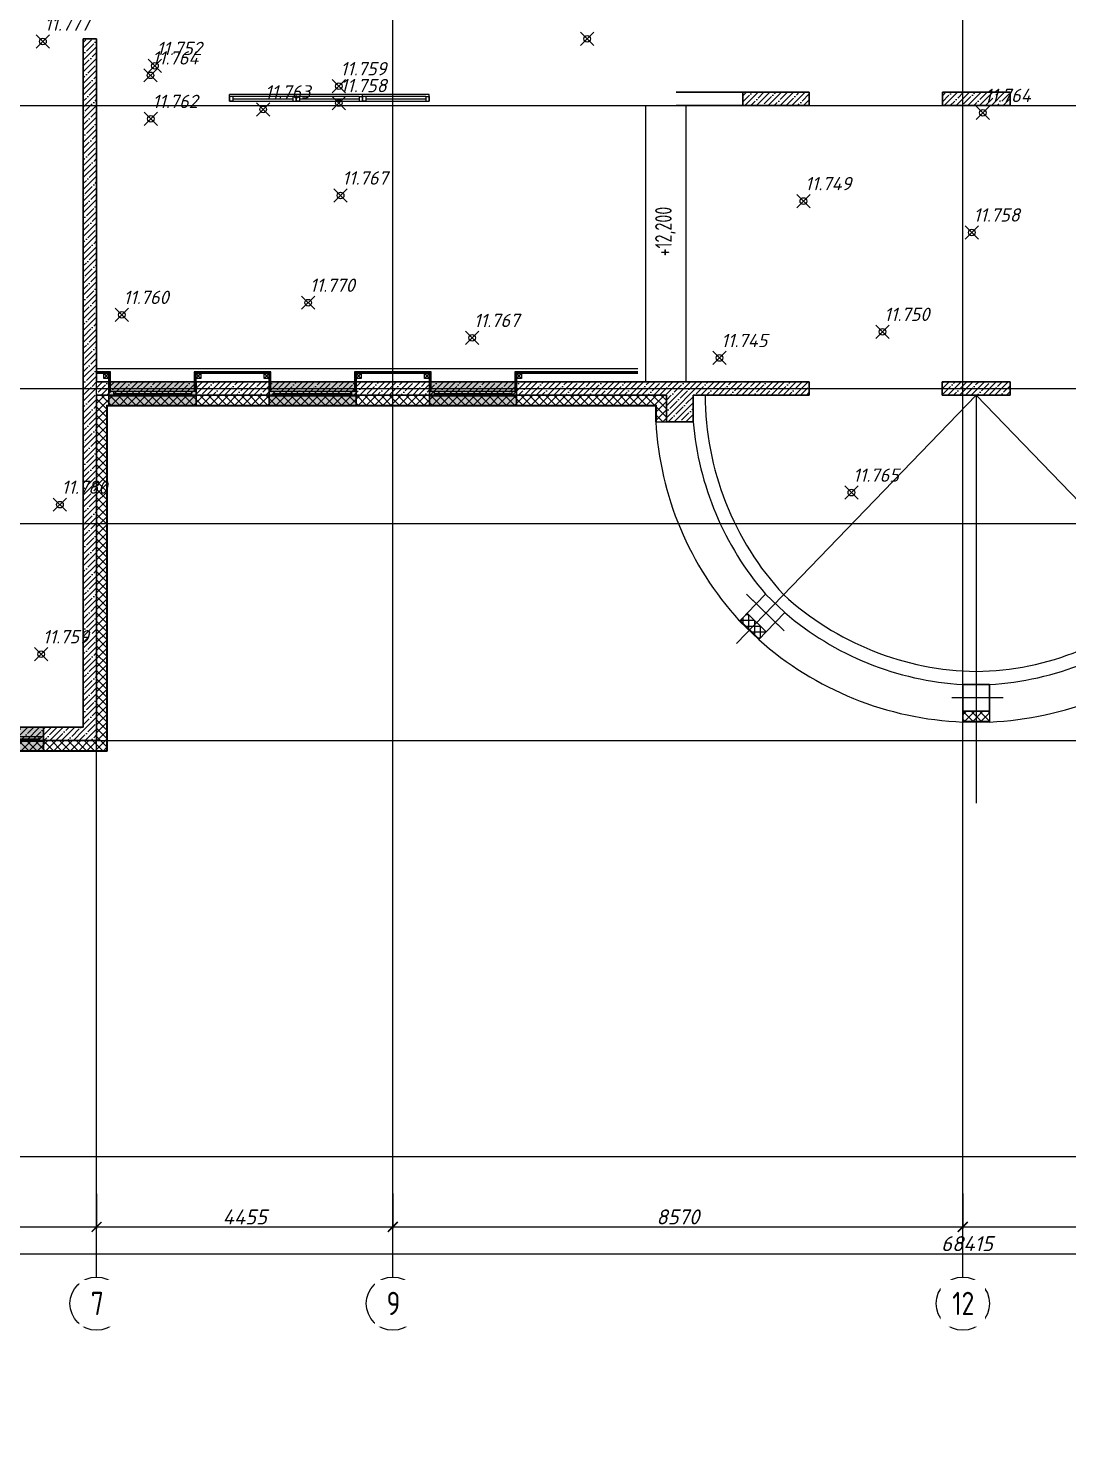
# Model space of a CAD drawing. Header units: millimetres. Extents: x -2 to 546, y 0 to 356.
# Drawn here: x 494.67 to 510.29, y 242.24 to 263.58 of the extents above; entities that cross this region are included whole.
import ezdxf
from ezdxf import colors
from ezdxf.entities.mleader import LeaderData, LeaderLine
from ezdxf.math import Vec2, Vec3

# ---------------------------------------------------------------- set-up
doc = ezdxf.new("R2010")
doc.units = ezdxf.units.MM
doc.header["$PDMODE"] = 35
doc.header["$PDSIZE"] = 0.1
doc.linetypes.add('CENTER', pattern=[2, 1.25, -0.25, 0.25, -0.25])
for name, color, linetype, lineweight in [('_0', 250, 'Continuous', 9), ('АР_Навесной фасад', 147, 'Continuous', 5), ('АР_Окна БЛОК', 250, 'Continuous', 13), ('АР_Оси', 195, 'Continuous', 9), ('АР_Оси размеры', 164, 'Continuous', 9), ('АР_Отметки', 250, 'Continuous', 15), ('АР_Подоконники', 163, 'Continuous', 9), ('АР_Сущ Несущая стена', 216, 'Continuous', 30), ('АР_тонкая линия', 250, 'Continuous', 0), ('АР_Утеплитель', 250, 'Continuous', 9), ('АР_Штриховка монолит', 250, 'Continuous', 9)]:
    doc.layers.add(name, color=color, linetype=linetype, lineweight=lineweight)
for name, color, linetype in [('Пикет', 7, 'Continuous'), ('ТХ ОБОРУДОВАНИЕ', 250, 'Continuous'), ('ТХ_подиум скрыть', 7, 'Continuous')]:
    doc.layers.add(name, color=color, linetype=linetype)
doc.styles.add('ISOCPEUR', font='isocpeur.ttf', dxfattribs={"width": 0.7})
doc.styles.add('ГОСТ 2.304', font='isocpeur.ttf', dxfattribs={"width": 0.7})
doc.styles.add('Мой', font='isocpeui.ttf')
doc.dimstyles.new('Размер в модели', dxfattribs={"dimscale": 0.5, "dimtxt": 0.45, "dimasz": 0.3, "dimexe": 0.05, "dimexo": 0.05, "dimgap": 0.07, "dimtad": 1, "dimdec": 0, "dimlfac": 1000, "dimzin": 1, "dimdsep": 46, "dimtxsty": 'Мой', "dimblk": 'ARCHTICK', "dimcen": 0, "dimdle": 0.05, "dimclrd": 7, "dimclre": 7, "dimclrt": 7, "dimadec": 7, "dimazin": 0, "dimtfac": 1, "dimtdec": 0, "dimtmove": 0, "dimatfit": 3, "dimfxl": 1, "dimfxlon": 1, "dimtolj": 1, "dimtzin": 9, "dimlwd": 13, "dimlwe": -1, "dimarcsym": 1})
pattern_1 = [(45, (279.56179, 191.4235), (-0.08838835, 0.08838835), []), (45, (279.65018, 191.4235), (-0.08838835, 0.08838835), [0.15625, -0.03125, 0, -0.03125])]
pattern_2 = [(45, (551.438105, 191.4235), (-0.06187184, 0.06187184), []), (135, (551.438105, 191.4235), (-0.06187184, -0.06187184), [])]

# ---------------------------------------------------------------- blocks, each defined once
blk = doc.blocks.new('витраж класс')
at = {"layer": 'ТХ ОБОРУДОВАНИЕ', "linetype": 'Continuous', "lineweight": 15}
for p, q in [((971279, -132904), (970279, -132904)), ((970279, -132930), (970279, -132904)), ((970279, -132930), (970279, -133004)), ((970329, -132930), (970279, -132930)), ((970279, -133004), (970279, -132930)), ((970329, -132930), (970329, -133004)), ((971229, -132930), (970329, -132930)), ((971229, -132930), (971279, -132930)), ((971229, -132930), (971229, -133004)), ((971279, -132930), (971279, -132904)), ((971279, -132930), (971279, -133004)), ((971279, -133004), (971279, -132930)), ((970329, -133004), (970279, -133004)), ((970279, -133004), (971279, -133004)), ((970329, -132967), (971229, -132967)), ((970329, -133004), (971229, -133004)), ((971229, -133004), (971279, -133004))]:
    blk.add_line(p, q, dxfattribs=at)
blk = doc.blocks.new('_ArchTick')
at = {"color": 0, "linetype": 'ByBlock', "const_width": 0.15}
blk.add_lwpolyline([(-0.5, -0.5), (0.5, 0.5)], dxfattribs=at)
blk = doc.blocks.new('*D214')
at = {"layer": 'АР_Оси размеры', "color": 7, "ltscale": 100, "transparency": 16777216}
for p, q in [((491.737, 246.071), (491.737, 245.546)), ((495.692, 246.069), (495.692, 245.546))]:
    blk.add_line(p, q, dxfattribs=at)
at = {"layer": 'АР_Оси размеры', "color": 7, "lineweight": 13, "ltscale": 100, "transparency": 16777216}
blk.add_line((491.712, 245.571), (495.717, 245.571), dxfattribs=at)
at = {"layer": 'АР_Оси размеры', "color": 7, "linetype": 'ByBlock', "lineweight": 13, "transparency": 16777216, "xscale": 0.15, "yscale": 0.15, "zscale": 0.15, "rotation": 180}
blk.add_blockref('_ArchTick', (491.737, 245.571), dxfattribs=at)
at = {"layer": 'АР_Оси размеры', "color": 7, "linetype": 'ByBlock', "lineweight": 13, "transparency": 16777216, "xscale": 0.15, "yscale": 0.15, "zscale": 0.15}
blk.add_blockref('_ArchTick', (495.692, 245.571), dxfattribs=at)
at = {"layer": 'АР_Оси размеры', "color": 7, "transparency": 16777216, "insert": (493.715, 245.721), "char_height": 0.225, "attachment_point": 5, "style": 'Мой'}
blk.add_mtext('\\A1;3955', dxfattribs=at)
blk = doc.blocks.new('*D215')
at = {"layer": 'АР_Оси размеры', "color": 7, "ltscale": 100, "transparency": 16777216}
for p, q in [((495.692, 246.069), (495.692, 245.546)), ((500.147, 246.071), (500.147, 245.546))]:
    blk.add_line(p, q, dxfattribs=at)
at = {"layer": 'АР_Оси размеры', "color": 7, "lineweight": 13, "ltscale": 100, "transparency": 16777216}
blk.add_line((495.667, 245.571), (500.172, 245.571), dxfattribs=at)
at = {"layer": 'АР_Оси размеры', "color": 7, "linetype": 'ByBlock', "lineweight": 13, "transparency": 16777216, "xscale": 0.15, "yscale": 0.15, "zscale": 0.15, "rotation": 180}
blk.add_blockref('_ArchTick', (495.692, 245.571), dxfattribs=at)
at = {"layer": 'АР_Оси размеры', "color": 7, "linetype": 'ByBlock', "lineweight": 13, "transparency": 16777216, "xscale": 0.15, "yscale": 0.15, "zscale": 0.15}
blk.add_blockref('_ArchTick', (500.147, 245.571), dxfattribs=at)
at = {"layer": 'АР_Оси размеры', "color": 7, "transparency": 16777216, "insert": (497.92, 245.72), "char_height": 0.225, "attachment_point": 5, "style": 'Мой'}
blk.add_mtext('\\A1;4455', dxfattribs=at)
blk = doc.blocks.new('*D216')
at = {"layer": 'АР_Оси размеры', "color": 7, "ltscale": 100, "transparency": 16777216}
for p, q in [((500.147, 246.071), (500.147, 245.546)), ((508.717, 246.071), (508.717, 245.546))]:
    blk.add_line(p, q, dxfattribs=at)
at = {"layer": 'АР_Оси размеры', "color": 7, "lineweight": 13, "ltscale": 100, "transparency": 16777216}
blk.add_line((500.122, 245.571), (508.742, 245.571), dxfattribs=at)
at = {"layer": 'АР_Оси размеры', "color": 7, "linetype": 'ByBlock', "lineweight": 13, "transparency": 16777216, "xscale": 0.15, "yscale": 0.15, "zscale": 0.15, "rotation": 180}
blk.add_blockref('_ArchTick', (500.147, 245.571), dxfattribs=at)
at = {"layer": 'АР_Оси размеры', "color": 7, "linetype": 'ByBlock', "lineweight": 13, "transparency": 16777216, "xscale": 0.15, "yscale": 0.15, "zscale": 0.15}
blk.add_blockref('_ArchTick', (508.717, 245.571), dxfattribs=at)
at = {"layer": 'АР_Оси размеры', "color": 7, "transparency": 16777216, "insert": (504.432, 245.721), "char_height": 0.225, "attachment_point": 5, "style": 'Мой'}
blk.add_mtext('\\A1;8570', dxfattribs=at)
blk = doc.blocks.new('*D217')
at = {"layer": 'АР_Оси размеры', "color": 7, "ltscale": 100, "transparency": 16777216}
for p, q in [((508.717, 246.071), (508.717, 245.546)), ((517.257, 246.071), (517.257, 245.546))]:
    blk.add_line(p, q, dxfattribs=at)
at = {"layer": 'АР_Оси размеры', "color": 7, "lineweight": 13, "ltscale": 100, "transparency": 16777216}
blk.add_line((508.692, 245.571), (517.282, 245.571), dxfattribs=at)
at = {"layer": 'АР_Оси размеры', "color": 7, "linetype": 'ByBlock', "lineweight": 13, "transparency": 16777216, "xscale": 0.15, "yscale": 0.15, "zscale": 0.15, "rotation": 180}
blk.add_blockref('_ArchTick', (508.717, 245.571), dxfattribs=at)
at = {"layer": 'АР_Оси размеры', "color": 7, "linetype": 'ByBlock', "lineweight": 13, "transparency": 16777216, "xscale": 0.15, "yscale": 0.15, "zscale": 0.15}
blk.add_blockref('_ArchTick', (517.257, 245.571), dxfattribs=at)
at = {"layer": 'АР_Оси размеры', "color": 7, "transparency": 16777216, "insert": (512.987, 245.721), "char_height": 0.225, "attachment_point": 5, "style": 'Мой'}
blk.add_mtext('\\A1;8540', dxfattribs=at)
blk = doc.blocks.new('*D242')
at = {"layer": 'АР_Оси размеры', "color": 7, "ltscale": 100, "transparency": 16777216}
for p, q in [((474.572, 244.868), (474.572, 245.193)), ((542.987, 244.868), (542.987, 245.193))]:
    blk.add_line(p, q, dxfattribs=at)
at = {"layer": 'АР_Оси размеры', "color": 7, "lineweight": 13, "ltscale": 100, "transparency": 16777216}
blk.add_line((474.547, 245.168), (543.012, 245.168), dxfattribs=at)
at = {"layer": 'АР_Оси размеры', "color": 7, "linetype": 'ByBlock', "lineweight": 13, "transparency": 16777216, "xscale": 0.15, "yscale": 0.15, "zscale": 0.15, "rotation": 180}
blk.add_blockref('_ArchTick', (474.572, 245.168), dxfattribs=at)
at = {"layer": 'АР_Оси размеры', "color": 7, "linetype": 'ByBlock', "lineweight": 13, "transparency": 16777216, "xscale": 0.15, "yscale": 0.15, "zscale": 0.15}
blk.add_blockref('_ArchTick', (542.987, 245.168), dxfattribs=at)
at = {"layer": 'АР_Оси размеры', "color": 7, "transparency": 16777216, "insert": (508.78, 245.319), "char_height": 0.225, "attachment_point": 5, "style": 'Мой'}
blk.add_mtext('\\A1;68415', dxfattribs=at)
blk = doc.blocks.new('_DotSmall')
at = {"color": 0, "linetype": 'ByBlock', "const_width": 0.5}
blk.add_lwpolyline([(-0.0625, 0, 1), (0.0625, 0, 1)], format="xyb", close=True, dxfattribs=at)
blk = doc.blocks.new('A$Ce02d65bd')
at = {"ltscale": 100}
for points in [[(0, 0), (0, 75), (75, 75), (75, 0), (0, 0)], [(0, 0), (75, 75)], [(0, 75), (75, 0)]]:
    blk.add_lwpolyline(points, dxfattribs=at)
blk = doc.blocks.new('*U62')
at = {"true_color": 0xffffff}
h = blk.add_hatch(color=7, dxfattribs=at)
h.dxf.hatch_style = 1
h.paths.add_polyline_path([(-1310, -140), (0, -140), (0, 220), (-1310, 220)])
at = {"lineweight": 30}
for p, q in [((-1310, -140), (-1310, 220)), ((0, -140), (0, 220))]:
    blk.add_line(p, q, dxfattribs=at)
for p, q in [((0, 220), (-1310, 220)), ((-1310, 70), (0, 70)), ((-1310, 0), (0, 0)), ((-1240, 0), (-1240, 70)), ((-1240, 35), (-70, 35)), ((-70, 0), (-70, 70)), ((-1310, -140), (0, -140)), ((-1310, -140), (-1310, -140)), ((-1310, -140), (-1310, -140)), ((0, -140), (0, -140)), ((0, -140), (0, -140))]:
    blk.add_line(p, q)
blk = doc.blocks.new('прпр')
at = {"layer": 'АР_Утеплитель', "ltscale": 100}
h = blk.add_hatch(dxfattribs=at)
h.set_pattern_fill('ANSI37', color=256, scale=0.7)
h.set_pattern_definition([(45, (-470.524225, 295.78271), (-0.061871843, 0.061871843), []), (135, (-470.524225, 295.78271), (-0.061871843, -0.061871843), [])])
h.paths.add_polyline_path([(474.4724, 256.2392), (480.8224, 256.2392), (480.8224, 274.1092), (486.4622, 274.1092), (486.4622, 274.2592), (480.6724, 274.2592), (480.6724, 256.3892), (474.3224, 256.3892), (474.3224, 246.3792), (487.7224, 246.3792), (487.7224, 252.7292), (495.8424, 252.7292), (495.8424, 257.9192), (504.1098, 257.9192), (504.1098, 257.6692), (504.2598, 257.6692), (504.2598, 258.0692), (495.6924, 258.0692), (495.6924, 252.8792), (487.5724, 252.8792), (487.5724, 246.5292), (474.4724, 246.5292)])
h = blk.add_hatch(dxfattribs=at)
h.set_pattern_fill('ANSI37', color=256, scale=0.7, angle=45)
h.set_pattern_definition([(90, (551.438105, 191.4235), (-0.0875, 0), []), (180, (551.438105, 191.4235), (0, -0.0875), [])])
h.paths.add_polyline_path([(505.7602, 254.5118), (505.6559, 254.4039), (505.3682, 254.6818), (505.4724, 254.7897)])
h = blk.add_hatch(dxfattribs=at)
h.set_pattern_fill('ANSI37', color=256, scale=0.7)
h.set_pattern_definition(pattern_2)
h.paths.add_polyline_path([(508.7174, 253.317), (508.7174, 253.167), (509.1174, 253.167), (509.1174, 253.317)])
h = blk.add_hatch(dxfattribs=at)
h.set_pattern_fill('ANSI37', color=256, scale=0.7)
h.set_pattern_definition(pattern_2)
h.paths.add_polyline_path([(508.7174, 253.317), (508.7174, 253.167), (509.1174, 253.167), (509.1174, 253.317)])
at = {"layer": 'АР_Штриховка монолит', "ltscale": 100}
h = blk.add_hatch(dxfattribs=at)
h.set_pattern_fill('ANSI35', scale=0.5)
h.set_pattern_definition(pattern_1)
h.paths.add_polyline_path([(495.6924, 258.0692), (495.6924, 258.2692), (495.6924, 262.4192), (495.6924, 262.6192), (495.6924, 263.4067), (495.4924, 263.4067), (495.4924, 253.0792), (495.4924, 252.8792), (495.6924, 252.8792)])
h = blk.add_hatch(dxfattribs=at)
h.set_pattern_fill('ANSI35', scale=0.5)
h.set_pattern_definition([(45, (276.58179, 191.4235), (-0.08838835, 0.08838835), []), (45, (276.67018, 191.4235), (-0.08838835, 0.08838835), [0.15625, -0.03125, 0, -0.03125])])
h.paths.add_polyline_path([(506.4094, 262.6192), (505.4094, 262.6192), (505.4094, 262.4192), (506.4094, 262.4192)])
h = blk.add_hatch(dxfattribs=at)
h.set_pattern_fill('ANSI35', scale=0.5)
h.set_pattern_definition([(45, (279.58183, 191.4235), (-0.08838835, 0.08838835), []), (45, (279.67021, 191.4235), (-0.08838835, 0.08838835), [0.15625, -0.03125, 0, -0.03125])])
h.paths.add_polyline_path([(509.4294, 262.6192), (508.4094, 262.6192), (508.4094, 262.4192), (509.4294, 262.4192)])
h = blk.add_hatch(dxfattribs=at)
h.set_pattern_fill('ANSI35', scale=0.5)
h.set_pattern_definition(pattern_1)
h.paths.add_polyline_path([(506.4094, 258.2692), (495.6924, 258.2692), (495.6924, 258.0692), (504.2598, 258.0692), (504.2598, 257.6692), (504.662, 257.6692), (504.662, 258.0692), (506.4094, 258.0692)])
h = blk.add_hatch(dxfattribs=at)
h.set_pattern_fill('ANSI35', scale=0.5)
h.set_pattern_definition([(45, (279.56381, 191.4235), (-0.08838835, 0.08838835), []), (45, (279.6522, 191.4235), (-0.08838835, 0.08838835), [0.15625, -0.03125, 0, -0.03125])])
h.paths.add_polyline_path([(509.4274, 258.2692), (508.4074, 258.2692), (508.4074, 258.0692), (509.4274, 258.0692)])
h = blk.add_hatch(dxfattribs=at)
h.set_pattern_fill('ANSI35', scale=0.5)
h.set_pattern_definition(pattern_1)
h.paths.add_polyline_path([(495.4924, 253.0792), (491.7374, 253.0792), (491.7374, 257.9603), (491.5374, 257.9603), (491.5374, 253.0792), (487.5974, 253.0792), (487.5974, 252.8792), (495.4924, 252.8792)])
for points in [[(495.9017, 258.1292), (495.9017, 258.4183), (495.6924, 258.4183)], [(495.8892, 258.1292), (495.8892, 258.4058), (495.6924, 258.4058)], [(495.8767, 258.1488), (495.8767, 258.3933), (495.6924, 258.3933)], [(498.3116, 258.1292), (498.3116, 258.4183), (497.1616, 258.4183), (497.1616, 258.1292)], [(498.2991, 258.1292), (498.2991, 258.4058), (497.1741, 258.4058), (497.1741, 258.1292)], [(498.2866, 258.1488), (498.2866, 258.3933), (497.1866, 258.3933), (497.1866, 258.1864)], [(500.7217, 258.1292), (500.7217, 258.4183), (499.5717, 258.4183), (499.5717, 258.1292)], [(500.7092, 258.1292), (500.7092, 258.4058), (499.5842, 258.4058), (499.5842, 258.1292)], [(500.6967, 258.1488), (500.6967, 258.3933), (499.5967, 258.3933), (499.5967, 258.1864)], [(503.8324, 258.4183), (501.9817, 258.4183), (501.9817, 258.1292)], [(503.8324, 258.4058), (501.9942, 258.4058), (501.9942, 258.1292)], [(503.8324, 258.3933), (502.0067, 258.3933), (502.0067, 258.1864)]]:
    blk.add_lwpolyline(points)
at = {"layer": 'АР_Навесной фасад', "ltscale": 100}
for p, q in [((495.8424, 257.9192), (495.8424, 252.7292)), ((495.8424, 257.9192), (504.1098, 257.9192)), ((495.8524, 257.9092), (495.8524, 252.7192)), ((495.8524, 257.9092), (504.0998, 257.9092)), ((504.0998, 257.6692), (504.2598, 257.6692)), ((505.3613, 254.6746), (505.4724, 254.7897)), ((505.7601, 254.5118), (505.649, 254.3967)), ((508.7174, 253.317), (508.7174, 253.157)), ((487.7224, 252.7292), (495.8424, 252.7292)), ((487.7324, 252.7192), (495.8524, 252.7192))]:
    blk.add_line(p, q, dxfattribs=at)
at = {"layer": 'АР_Навесной фасад', "color": 18, "ltscale": 100, "true_color": 0x000000}
for points in [[(504.0998, 257.6692), (504.0998, 257.9092)], [(504.1098, 257.6692), (504.1098, 257.9192)], [(505.3613, 254.6746), (505.649, 254.3967)], [(505.3682, 254.6818), (505.6559, 254.4039)], [(505.4739, 254.7913), (505.4183, 254.7337)], [(505.7616, 254.5134), (505.7059, 254.4557)], [(508.7174, 253.3192), (508.7174, 253.239)], [(509.1174, 253.3192), (509.1174, 253.1569)], [(509.1174, 253.167), (508.7174, 253.167)], [(509.1174, 253.157), (508.7174, 253.157)]]:
    blk.add_lwpolyline(points, dxfattribs=at)
at = {"layer": 'АР_Оси', "linetype": 'CENTER', "ltscale": 1000}
for p, q in [((500.1474, 244.8179), (500.1474, 279.1254)), ((508.7174, 244.8179), (508.7174, 279.1254)), ((495.6924, 244.8179), (495.6924, 263.4217)), ((462.0087, 262.4192), (545.6058, 262.4192)), ((462.0087, 258.1692), (545.6058, 258.1692)), ((508.9194, 258.0692), (505.3121, 254.3358)), ((508.9194, 258.0692), (508.9174, 251.9371)), ((508.9194, 258.0692), (512.5227, 254.3358)), ((462.0087, 256.1392), (545.6058, 256.1392)), ((505.4647, 255.0782), (506.0182, 254.5436)), ((505.4799, 255.0635), (506.0335, 254.5289)), ((509.3234, 253.5192), (508.5538, 253.5192)), ((509.3234, 253.5192), (508.5538, 253.5192)), ((462.0087, 252.8792), (545.6058, 252.8792)), ((462.0087, 246.6292), (545.6058, 246.6292))]:
    blk.add_line(p, q, dxfattribs=at)
at = {"layer": 'АР_Оси', "ltscale": 0.5}
for centre in [(495.6924, 244.4179), (500.1474, 244.4179), (508.7174, 244.4179)]:
    blk.add_circle(centre, 0.4, dxfattribs=at)
at = {"layer": 'АР_Подоконники', "ltscale": 100}
blk.add_line((495.6924, 258.4692), (503.8324, 258.4692), dxfattribs=at)
for centre, radius, start, end in [((509.2559, 258.074), 4.4126, 180.06299, 222.88103), ((508.9864, 258.2954), 4.3795, 227.40678, 269.09723), ((508.8551, 258.2272), 4.3111, 270.82835, 313.13729)]:
    blk.add_arc(centre, radius, start, end, dxfattribs=at)
at = {"layer": 'АР_Сущ Несущая стена', "color": 7, "ltscale": 100}
for p, q in [((495.4924, 263.4217), (495.4924, 253.0792)), ((495.4924, 263.4217), (495.6924, 263.4217)), ((495.6924, 263.4217), (495.6924, 262.4192)), ((504.4094, 262.6192), (505.4094, 262.6192)), ((505.4094, 262.6192), (505.4094, 262.4192)), ((505.4094, 262.6192), (506.4094, 262.6192)), ((506.4094, 262.6192), (506.4094, 262.4192)), ((508.4094, 262.6192), (509.4294, 262.6192)), ((508.4094, 262.6192), (508.4094, 262.4192)), ((509.4294, 262.6192), (509.4294, 262.4192)), ((495.6924, 262.4192), (495.6924, 258.2692)), ((504.4094, 262.4192), (505.4094, 262.4192)), ((505.4094, 262.4192), (506.4094, 262.4192)), ((508.4094, 262.4192), (509.4294, 262.4192)), ((495.6924, 258.2692), (506.4094, 258.2692)), ((506.4094, 258.0692), (506.4094, 258.2692)), ((508.4074, 258.2692), (509.4274, 258.2692)), ((508.4074, 258.0692), (508.4074, 258.2692)), ((509.4274, 258.0692), (509.4274, 258.2692)), ((495.6924, 258.0692), (495.6924, 252.8792)), ((495.6924, 258.0692), (504.2598, 258.0692)), ((504.662, 258.0692), (506.4094, 258.0692)), ((508.4074, 258.0692), (509.4274, 258.0692)), ((487.5724, 252.8792), (495.6924, 252.8792)), ((491.7374, 253.0792), (495.4924, 253.0792))]:
    blk.add_line(p, q, dxfattribs=at)
for points in [[(504.2598, 257.6692), (504.2598, 258.0692)], [(504.662, 257.6692), (504.662, 258.0692)], [(504.2598, 257.6692), (504.662, 257.6692)]]:
    blk.add_lwpolyline(points, dxfattribs=at)
for points in [[(506.0395, 254.8011), (505.7518, 255.079), (505.4739, 254.7912), (505.7617, 254.5134)], [(508.7174, 253.7192), (509.1174, 253.7192), (509.1174, 253.3192), (508.7174, 253.3192)]]:
    blk.add_lwpolyline(points, close=True, dxfattribs=at)
at = {"layer": 'АР_тонкая линия', "color": 18, "ltscale": 100, "true_color": 0x000000}
for centre, radius, start, end in [((508.9238, 257.938), 4.8315, 183.18991, 222.41054), ((509.2187, 258.062), 4.5736, 184.92731, 220.70928), ((508.992, 258.2537), 4.5429, 229.46472, 266.535), ((508.8429, 258.2537), 4.5428, 273.46462, 310.53518), ((508.9174, 258.0691), 4.9162, 228.33129, 267.66871), ((508.9159, 258.0675), 4.9147, 272.38941, 311.61489)]:
    blk.add_arc(centre, radius, start, end, dxfattribs=at)
at = {"layer": 'ТХ_подиум скрыть'}
blk.add_lwpolyline([(504.5524, 258.2692), (503.9524, 258.2692), (503.9524, 262.4192), (504.5524, 262.4192)], close=True, dxfattribs=at)
at = {"layer": '_0', "color": 1, "lineweight": -3, "ltscale": 500, "xscale": 0.001, "yscale": 0.001, "zscale": 0.001, "rotation": 180}
for p in [(495.8767, 258.3933), (497.2609, 258.3933), (498.2866, 258.3933), (499.6717, 258.3933), (500.6967, 258.3933), (502.0817, 258.3933)]:
    blk.add_blockref('A$Ce02d65bd', p, dxfattribs=at)
at = {"layer": 'АР_Окна БЛОК', "xscale": -0.001, "yscale": 0.001, "zscale": 0.001, "rotation": 180}
for p in [(497.1874, 258.1292), (499.5974, 258.1292), (502.0074, 258.1292), (494.8924, 252.9392)]:
    blk.add_blockref('*U62', p, dxfattribs=at)
at = {"layer": 'ТХ ОБОРУДОВАНИЕ', "xscale": 0.001, "yscale": 0.001, "zscale": 0.001}
for p in [(-472.5864, 395.4877), (-471.5864, 395.4877), (-470.5864, 395.4877)]:
    blk.add_blockref('витраж класс', p, dxfattribs=at)
at = {"layer": 'АР_Оси размеры', "ltscale": 100}
for base, p1, p2, picture, middle in [((495.6924, 245.5706), (491.7374, 246.3944), (495.6924, 246.0936), '*D214', (493.7149, 245.7207)), ((500.1474, 245.5706), (495.6924, 246.0936), (500.1474, 246.4124), '*D215', (497.9199, 245.7201)), ((508.7174, 245.5706), (500.1474, 246.4124), (508.7174, 246.4124), '*D216', (504.4324, 245.7207)), ((517.2574, 245.5706), (508.7174, 246.4124), (517.2574, 246.1445), '*D217', (512.9874, 245.7207))]:
    dim = blk.add_linear_dim(base=base, p1=p1, p2=p2, dimstyle='Размер в модели', dxfattribs=at)
    dim.commit()
    dim.dimension.update_dxf_attribs({"geometry": picture, "text_midpoint": middle})
at = {"layer": 'АР_Оси', "char_height": 0.35, "attachment_point": 1, "line_spacing_factor": 1.149209, "style": 'ГОСТ 2.304', "bg_fill": 2}
for s, insert in [('{\\W0.8;7}', (495.6057, 244.5957)), ('{\\W0.8;9}', (500.0527, 244.5957))]:
    blk.add_mtext(s, dxfattribs=dict(at, insert=insert))
at = {"layer": 'АР_Оси', "insert": (508.5579, 244.5957), "char_height": 0.35, "width": 0.318218, "attachment_point": 1, "line_spacing_factor": 1.149209, "style": 'ГОСТ 2.304', "bg_fill": 2}
blk.add_mtext('{\\W0.8;12}', dxfattribs=at)
at = {"layer": 'АР_Оси размеры', "ltscale": 100}
dim = blk.add_linear_dim(base=(542.9874, 245.1685), p1=(474.5724, 244.8429), p2=(542.9874, 244.8429), dimstyle='Размер в модели', dxfattribs=at)
dim.commit()
dim.dimension.update_dxf_attribs({"geometry": '*D242', "text_midpoint": (508.7799, 245.3186)})
at = {"layer": 'АР_Отметки'}
ml = blk.add_multileader_mtext('Standard', dxfattribs=at)
ml.set_content('Л.4', color=256, style='ISOCPEUR')
ml.set_leader_properties(color=256, linetype='Continuous', lineweight=-1)
ml.set_arrow_properties(name='DOTSMALL')
ml.build(insert=Vec2(0, 0))
ml.multileader.update_dxf_attribs({"has_text_frame": 1, "text_left_attachment_type": 4, "text_right_attachment_type": 4, "dogleg_length": 100, "arrow_head_size": 0.18})
ctx = ml.context
ctx.base_point, ctx.char_height, ctx.arrow_head_size, ctx.landing_gap_size, ctx.plane_origin = Vec3(147622.5144, 168748.553), 0.25, 0.18, 0.05, Vec3(526.7959, 309.402)
ctx.left_attachment, ctx.right_attachment = 4, 4
notes = []
notes.append((ctx, [(0, (0, 0, 0), (0, 0), (1, 0), 1, [])]))
ctx.mtext.insert, ctx.mtext.width, ctx.mtext.line_spacing_style, ctx.mtext.flow_direction = Vec3(499.4622, 321.3584), 0.852697, 2, 5
ml = blk.add_multileader_mtext('Standard', dxfattribs=at)
ml.set_content('+11,550', color=256, style='ISOCPEUR')
ml.set_leader_properties(color=256, linetype='Continuous', lineweight=-1)
ml.set_arrow_properties(name='DOTSMALL')
ml.build(insert=Vec2(0, 0))
ml.multileader.update_dxf_attribs({"has_text_frame": 1, "text_left_attachment_type": 4, "text_right_attachment_type": 4, "dogleg_length": 100, "arrow_head_size": 0.18})
ctx = ml.context
ctx.base_point, ctx.char_height, ctx.arrow_head_size, ctx.landing_gap_size, ctx.plane_origin = Vec3(147621.9099, 168747.9026), 0.25, 0.18, 0.05, Vec3(496.6465, 319.7835)
ctx.left_attachment, ctx.right_attachment = 4, 4
notes.append((ctx, [(0, (0, 0, 0), (0, 0), (1, 0), 1, [])]))
ctx.mtext.insert, ctx.mtext.width, ctx.mtext.line_spacing_style, ctx.mtext.flow_direction = Vec3(498.8577, 320.708), 0.852697, 2, 5
ml = blk.add_multileader_mtext('Standard', dxfattribs=at)
ml.set_content('+11,550', color=256, style='ISOCPEUR')
ml.set_leader_properties(color=256, linetype='Continuous', lineweight=-1)
ml.set_arrow_properties(name='DOTSMALL')
ml.build(insert=Vec2(0, 0))
ml.multileader.update_dxf_attribs({"has_text_frame": 1, "text_left_attachment_type": 4, "text_right_attachment_type": 4, "dogleg_length": 100, "arrow_head_size": 0.18})
ctx = ml.context
ctx.base_point, ctx.char_height, ctx.arrow_head_size, ctx.landing_gap_size, ctx.plane_origin = Vec3(147621.9099, 168747.9026), 0.25, 0.18, 0.05, Vec3(496.6465, 319.7835)
ctx.left_attachment, ctx.right_attachment = 4, 4
notes.append((ctx, [(0, (0, 0, 0), (0, 0), (1, 0), 1, [])]))
ctx.mtext.insert, ctx.mtext.width, ctx.mtext.line_spacing_style, ctx.mtext.flow_direction = Vec3(498.8577, 320.708), 0.852697, 2, 5
ml = blk.add_multileader_mtext('Standard', dxfattribs=at)
ml.set_content('+13,200', color=256, style='ISOCPEUR')
ml.set_leader_properties(color=256, linetype='Continuous', lineweight=-1)
ml.set_arrow_properties(name='DOTSMALL')
ml.build(insert=Vec2(0, 0))
ml.multileader.update_dxf_attribs({"has_text_frame": 1, "text_left_attachment_type": 4, "text_right_attachment_type": 4, "dogleg_length": 100, "arrow_head_size": 0.18})
ctx = ml.context
ctx.base_point, ctx.char_height, ctx.arrow_head_size, ctx.landing_gap_size, ctx.plane_origin = Vec3(147627.0658, 168747.8362), 0.25, 0.18, 0.05, Vec3(501.6465, 320.5285)
ctx.left_attachment, ctx.right_attachment = 4, 4
notes.append((ctx, [(0, (0, 0, 0), (0, 0), (1, 0), 1, [])]))
ctx.mtext.insert, ctx.mtext.width, ctx.mtext.line_spacing_style, ctx.mtext.flow_direction = Vec3(504.0135, 320.6416), 0.852697, 2, 5
ml = blk.add_multileader_mtext('Standard', dxfattribs=at)
ml.set_content('+13,340', color=256, style='ISOCPEUR')
ml.set_leader_properties(color=256, linetype='Continuous', lineweight=-1)
ml.set_arrow_properties(name='DOTSMALL')
ml.build(insert=Vec2(0, 0))
ml.multileader.update_dxf_attribs({"has_text_frame": 1, "text_left_attachment_type": 4, "text_right_attachment_type": 4, "dogleg_length": 100, "arrow_head_size": 0.18})
ctx = ml.context
ctx.base_point, ctx.char_height, ctx.arrow_head_size, ctx.landing_gap_size, ctx.plane_origin = Vec3(147626.95, 168746.2444), 0.25, 0.18, 0.05, Vec3(502.3289, 319.0113)
ctx.left_attachment, ctx.right_attachment = 4, 4
notes.append((ctx, [(0, (0, 0, 0), (0, 0), (1, 0), 1, [])]))
ctx.mtext.insert, ctx.mtext.width, ctx.mtext.line_spacing_style, ctx.mtext.flow_direction = Vec3(503.8977, 319.0498), 0.852697, 2, 5
ml = blk.add_multileader_mtext('Standard', dxfattribs=at)
ml.set_content('+9,800', color=256, style='ISOCPEUR')
ml.set_leader_properties(color=256, linetype='Continuous', lineweight=-1)
ml.set_arrow_properties(name='DOTSMALL')
ml.build(insert=Vec2(0, 0))
ml.multileader.update_dxf_attribs({"has_text_frame": 1, "text_left_attachment_type": 4, "text_right_attachment_type": 4, "dogleg_length": 100, "arrow_head_size": 0.18})
ctx = ml.context
ctx.base_point, ctx.char_height, ctx.arrow_head_size, ctx.landing_gap_size, ctx.plane_origin = Vec3(147652.2274, 168700.8602), 0.25, 0.18, 0.05, Vec3(528.8758, 272.6715)
ctx.left_attachment, ctx.right_attachment = 4, 4
notes.append((ctx, [(0, (0, 0, 0), (0, 0), (1, 0), 1, [])]))
ctx.mtext.insert, ctx.mtext.width, ctx.mtext.line_spacing_style, ctx.mtext.flow_direction = Vec3(529.1751, 273.6656), 0.852697, 2, 5
ml = blk.add_multileader_mtext('Standard', dxfattribs=at)
ml.set_content('+9,800', color=256, style='ISOCPEUR')
ml.set_leader_properties(color=256, linetype='Continuous', lineweight=-1)
ml.set_arrow_properties(name='DOTSMALL')
ml.build(insert=Vec2(0, 0))
ml.multileader.update_dxf_attribs({"has_text_frame": 1, "text_left_attachment_type": 4, "text_right_attachment_type": 4, "dogleg_length": 100, "arrow_head_size": 0.18})
ctx = ml.context
ctx.base_point, ctx.char_height, ctx.arrow_head_size, ctx.landing_gap_size, ctx.plane_origin = Vec3(147652.2274, 168700.8602), 0.25, 0.18, 0.05, Vec3(528.8758, 272.6715)
ctx.left_attachment, ctx.right_attachment = 4, 4
notes.append((ctx, [(0, (0, 0, 0), (0, 0), (1, 0), 1, [])]))
ctx.mtext.insert, ctx.mtext.width, ctx.mtext.line_spacing_style, ctx.mtext.flow_direction = Vec3(529.1751, 273.6656), 0.852697, 2, 5
ml = blk.add_multileader_mtext('Standard', dxfattribs=at)
ml.set_content('Л.1', color=256, style='ISOCPEUR')
ml.set_leader_properties(color=256, linetype='Continuous', lineweight=-1)
ml.set_arrow_properties(name='DOTSMALL')
ml.build(insert=Vec2(0, 0))
ml.multileader.update_dxf_attribs({"has_text_frame": 1, "text_left_attachment_type": 4, "text_right_attachment_type": 4, "dogleg_length": 100, "arrow_head_size": 0.18})
ctx = ml.context
ctx.base_point, ctx.char_height, ctx.arrow_head_size, ctx.landing_gap_size, ctx.plane_origin = Vec3(147649.4614, 168700.0798), 0.25, 0.18, 0.05, Vec3(551.7493, 260.3104)
ctx.left_attachment, ctx.right_attachment = 4, 4
notes.append((ctx, [(0, (0, 0, 0), (0, 0), (1, 0), 1, [])]))
ctx.mtext.insert, ctx.mtext.width, ctx.mtext.line_spacing_style, ctx.mtext.flow_direction = Vec3(526.4092, 272.8852), 0.852697, 2, 5
ml = blk.add_multileader_mtext('Standard', dxfattribs=at)
ml.set_content('+11,750', color=256, style='ISOCPEUR')
ml.set_leader_properties(color=256, linetype='Continuous', lineweight=-1)
ml.set_arrow_properties(name='DOTSMALL')
ml.build(insert=Vec2(0, 0))
ml.multileader.update_dxf_attribs({"has_text_frame": 1, "text_left_attachment_type": 4, "text_right_attachment_type": 4, "dogleg_length": 100, "arrow_head_size": 0.18})
ctx = ml.context
ctx.base_point, ctx.char_height, ctx.arrow_head_size, ctx.landing_gap_size, ctx.plane_origin = Vec3(147650.37, 168695.2432), 0.25, 0.18, 0.05, Vec3(527.7468, 265.0962)
ctx.left_attachment, ctx.right_attachment = 4, 4
notes.append((ctx, [(0, (0, 0, 0), (0, 0), (1, 0), 1, [])]))
ctx.mtext.insert, ctx.mtext.width, ctx.mtext.line_spacing_style, ctx.mtext.flow_direction = Vec3(527.3177, 268.0487), 0.852697, 2, 5
ml = blk.add_multileader_mtext('Standard', dxfattribs=at)
ml.set_content('+11,750', color=256, style='ISOCPEUR')
ml.set_leader_properties(color=256, linetype='Continuous', lineweight=-1)
ml.set_arrow_properties(name='DOTSMALL')
ml.build(insert=Vec2(0, 0))
ml.multileader.update_dxf_attribs({"has_text_frame": 1, "text_left_attachment_type": 4, "text_right_attachment_type": 4, "dogleg_length": 100, "arrow_head_size": 0.18})
ctx = ml.context
ctx.base_point, ctx.char_height, ctx.arrow_head_size, ctx.landing_gap_size, ctx.plane_origin = Vec3(147631.9906, 168691.3685), 0.25, 0.18, 0.05, Vec3(509.3675, 261.2214)
ctx.left_attachment, ctx.right_attachment = 4, 4
notes.append((ctx, [(0, (0, 0, 0), (0, 0), (1, 0), 1, [])]))
ctx.mtext.insert, ctx.mtext.width, ctx.mtext.line_spacing_style, ctx.mtext.flow_direction = Vec3(508.9384, 264.1739), 0.852697, 2, 5
ml = blk.add_multileader_mtext('Standard', dxfattribs=at)
ml.set_content('+12,200', color=256, style='ISOCPEUR')
ml.set_leader_properties(color=256, linetype='Continuous', lineweight=-1)
ml.set_arrow_properties(name='DOTSMALL')
ml.build(insert=Vec2(0, 0))
ml.multileader.update_dxf_attribs({"has_text_frame": 1, "text_left_attachment_type": 4, "text_right_attachment_type": 4, "dogleg_length": 100, "arrow_head_size": 0.18})
ctx = ml.context
ctx.base_point, ctx.char_height, ctx.arrow_head_size, ctx.landing_gap_size, ctx.plane_origin, ctx.plane_x_axis, ctx.plane_y_axis = Vec3(147637.1535, 168687.7398), 0.25, 0.18, 0.05, Vec3(526.1988, 285.4478), Vec3(0, 1), Vec3(-1, 0)
ctx.left_attachment, ctx.right_attachment = 4, 4
notes.append((ctx, [(0, (0, 0, 0), (0, 0), (1, 0), 1, [])]))
ctx.mtext.insert, ctx.mtext.text_direction, ctx.mtext.rotation, ctx.mtext.width, ctx.mtext.line_spacing_style, ctx.mtext.flow_direction = Vec3(513.7179, 260.2619), Vec3(0, 1), 1.5707963, 0.852697, 2, 5
ml = blk.add_multileader_mtext('Standard', dxfattribs=at)
ml.set_content('+12,200', color=256, style='ISOCPEUR')
ml.set_leader_properties(color=256, linetype='Continuous', lineweight=-1)
ml.set_arrow_properties(name='DOTSMALL')
ml.build(insert=Vec2(0, 0))
ml.multileader.update_dxf_attribs({"has_text_frame": 1, "text_left_attachment_type": 4, "text_right_attachment_type": 4, "dogleg_length": 100, "arrow_head_size": 0.18})
ctx = ml.context
ctx.base_point, ctx.char_height, ctx.arrow_head_size, ctx.landing_gap_size, ctx.plane_origin, ctx.plane_x_axis, ctx.plane_y_axis = Vec3(147627.526, 168687.6328), 0.25, 0.18, 0.05, Vec3(516.5713, 285.3408), Vec3(0, 1), Vec3(-1, 0)
ctx.left_attachment, ctx.right_attachment = 4, 4
notes.append((ctx, [(0, (0, 0, 0), (0, 0), (1, 0), 1, [])]))
ctx.mtext.insert, ctx.mtext.text_direction, ctx.mtext.rotation, ctx.mtext.width, ctx.mtext.line_spacing_style, ctx.mtext.flow_direction = Vec3(504.0905, 260.1548), Vec3(0, 1), 1.5707963, 0.852697, 2, 5
ml = blk.add_multileader_mtext('Standard', dxfattribs=at)
ml.set_content('+11,900', color=256, style='ISOCPEUR')
ml.set_leader_properties(color=256, linetype='Continuous', lineweight=-1)
ml.set_arrow_properties(name='DOTSMALL')
ml.build(insert=Vec2(0, 0))
ml.multileader.update_dxf_attribs({"has_text_frame": 1, "text_left_attachment_type": 4, "text_right_attachment_type": 4, "dogleg_length": 100, "arrow_head_size": 0.18})
ctx = ml.context
ctx.base_point, ctx.char_height, ctx.arrow_head_size, ctx.landing_gap_size, ctx.plane_origin = Vec3(147657.2957, 168675.964), 0.25, 0.18, 0.05, Vec3(559.4294, 236.2886)
ctx.left_attachment, ctx.right_attachment = 4, 4
notes.append((ctx, [(0, (0, 0, 0), (0, 0), (1, 0), 1, [])]))
ctx.mtext.insert, ctx.mtext.width, ctx.mtext.line_spacing_style, ctx.mtext.flow_direction = Vec3(534.2434, 248.7694), 0.852697, 2, 5
for ctx, leaders in notes:
    for number, flags, end, landing, length, lines in leaders:
        leader = LeaderData()
        leader.index, (leader.has_last_leader_line, leader.has_dogleg_vector, leader.attachment_direction) = number, flags
        leader.last_leader_point, leader.dogleg_vector, leader.dogleg_length = Vec3(end), Vec3(landing), length
        for number, points, colour, breaks in lines:
            line = LeaderLine()
            line.index, line.vertices, line.color, line.breaks = number, Vec3.list(points), colors.encode_raw_color(colour), breaks
            leader.lines.append(line)
        ctx.leaders.append(leader)

msp = doc.modelspace()

# ---------------------------------------------------------------- block references
msp.add_blockref('прпр', (0, 0))

# ---------------------------------------------------------------- next in the draw order: linework, layer by layer
at = {"layer": 'Пикет', "color": 1}
for p in [(494.886, 263.382, 11.777), (503.0681, 263.4221, 11.756), (496.503, 262.874, 11.764), (496.57, 263.016, 11.752), (499.334, 262.711, 11.759), (499.334, 262.458, 11.758), (496.508, 262.22, 11.762), (498.198, 262.363, 11.763), (509.019, 262.31, 11.764), (499.362, 261.069, 11.767), (506.32, 260.985, 11.749), (508.8539, 260.5135, 11.758), (498.874, 259.458, 11.77), (496.0711, 259.2757, 11.76), (507.5086, 259.0204, 11.75), (501.341, 258.929, 11.767), (505.059, 258.6275, 11.745), (495.142, 256.423, 11.78), (507.0418, 256.6041, 11.765), (494.86, 254.176, 11.759)]:
    msp.add_point(p, dxfattribs=at)

# ---------------------------------------------------------------- next in the draw order: texts
at = {"layer": 'Пикет', "color": 5, "style": 'Мой'}
for s, p in [('11.777', (494.9107, 263.5443, 11.777)), ('11.752', (496.5947, 263.1783, 11.752)), ('11.764', (496.5277, 263.0363, 11.764)), ('11.759', (499.3587, 262.8733, 11.759)), ('11.763', (498.2227, 262.5253, 11.763)), ('11.758', (499.3587, 262.6203, 11.758)), ('11.762', (496.5327, 262.3823, 11.762)), ('11.764', (509.0437, 262.4723, 11.764)), ('11.767', (499.3867, 261.2313, 11.767)), ('11.749', (506.3447, 261.1473, 11.749)), ('11.758', (508.8785, 260.6758, 11.758)), ('11.770', (498.8987, 259.6203, 11.77)), ('11.760', (496.0958, 259.438, 11.76)), ('11.767', (501.3657, 259.0913, 11.767)), ('11.750', (507.5333, 259.1826, 11.75)), ('11.745', (505.0836, 258.7898, 11.745)), ('11.765', (507.0665, 256.7663, 11.765)), ('11.780', (495.1667, 256.5853, 11.78)), ('11.759', (494.8847, 254.3383, 11.759))]:
    msp.add_text(s, height=0.2, dxfattribs=at).set_placement(p)

doc.saveas('drawing.dxf')
